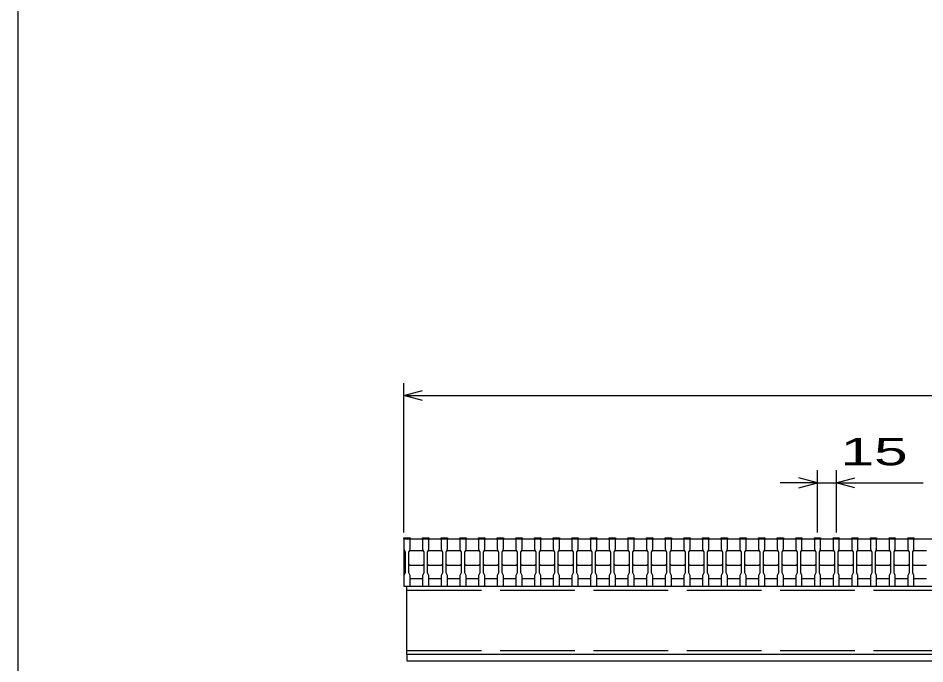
# Model space of a CAD drawing. Units: millimetres, scale not verified. Extents: x -1820 to 1736, y -1282 to 1048.
# Drawn here: x -1724 to -995, y -688 to -169 of the extents above; entities that cross this region are included whole.
import ezdxf
from ezdxf.enums import TextEntityAlignment as Align

# ---------------------------------------------------------------- set-up
doc = ezdxf.new("R2010")
doc.units = ezdxf.units.MM
doc.header["$LTSCALE"] = 10
doc.linetypes.add('DASHED', pattern=[7.5, 6, -1.5])
for name, color, linetype, lineweight in [('0_2', 150, 'Continuous', 25), ('16', 3, 'Continuous', 25), ('22', 4, 'Continuous', 25)]:
    doc.layers.add(name, color=color, linetype=linetype, lineweight=lineweight)
doc.styles.add('ベクトル', font='')
doc.styles.get('ベクトル').set_extended_font_data('ベクトル')

msp = doc.modelspace()

# ---------------------------------------------------------------- linework, layer by layer
at = {"layer": '0_2'}
msp.add_line((-1724, -1151.5), (-1724, 1048.5), dxfattribs=at)
at = {"layer": '16'}
for p, q in [((-1414, -587.5), (-1414, -586.8)), ((-1414, -586.8), (-1409, -586.8)), ((-1414, -587.5), (-1414, -596)), ((-1409, -587.5), (-1414, -587.5)), ((-1414, -587.5), (-1414, -619.5)), ((-1414, -587.5), (-419, -587.5)), ((-1409, -586.8), (-1409, -587.5)), ((-1409, -596), (-1409, -587.5)), ((-1399, -587.5), (-1399, -586.8)), ((-1399, -586.8), (-1394, -586.8)), ((-1399, -587.5), (-1399, -596)), ((-1394, -587.5), (-1399, -587.5)), ((-1394, -586.8), (-1394, -587.5)), ((-1394, -596), (-1394, -587.5)), ((-1384, -587.5), (-1384, -586.8)), ((-1384, -586.8), (-1379, -586.8)), ((-1384, -587.5), (-1384, -596)), ((-1379, -587.5), (-1384, -587.5)), ((-1379, -586.8), (-1379, -587.5)), ((-1379, -596), (-1379, -587.5)), ((-1369, -587.5), (-1369, -586.8)), ((-1369, -586.8), (-1364, -586.8)), ((-1369, -587.5), (-1369, -596)), ((-1364, -587.5), (-1369, -587.5)), ((-1364, -586.8), (-1364, -587.5)), ((-1364, -596), (-1364, -587.5)), ((-1354, -587.5), (-1354, -586.8)), ((-1354, -586.8), (-1349, -586.8)), ((-1354, -587.5), (-1354, -596)), ((-1349, -587.5), (-1354, -587.5)), ((-1349, -586.8), (-1349, -587.5)), ((-1349, -596), (-1349, -587.5)), ((-1339, -587.5), (-1339, -586.8)), ((-1339, -586.8), (-1334, -586.8)), ((-1339, -587.5), (-1339, -596)), ((-1334, -587.5), (-1339, -587.5)), ((-1334, -586.8), (-1334, -587.5)), ((-1334, -596), (-1334, -587.5)), ((-1324, -587.5), (-1324, -586.8)), ((-1324, -586.8), (-1319, -586.8)), ((-1324, -587.5), (-1324, -596)), ((-1319, -587.5), (-1324, -587.5)), ((-1319, -586.8), (-1319, -587.5)), ((-1319, -596), (-1319, -587.5)), ((-1309, -587.5), (-1309, -586.8)), ((-1309, -586.8), (-1304, -586.8)), ((-1309, -587.5), (-1309, -596)), ((-1304, -587.5), (-1309, -587.5)), ((-1304, -586.8), (-1304, -587.5)), ((-1304, -596), (-1304, -587.5)), ((-1294, -587.5), (-1294, -586.8)), ((-1294, -586.8), (-1289, -586.8)), ((-1294, -587.5), (-1294, -596)), ((-1289, -587.5), (-1294, -587.5)), ((-1289, -586.8), (-1289, -587.5)), ((-1289, -596), (-1289, -587.5)), ((-1279, -587.5), (-1279, -586.8)), ((-1279, -586.8), (-1274, -586.8)), ((-1279, -587.5), (-1279, -596)), ((-1274, -587.5), (-1279, -587.5)), ((-1274, -586.8), (-1274, -587.5)), ((-1274, -596), (-1274, -587.5)), ((-1264, -587.5), (-1264, -586.8)), ((-1264, -586.8), (-1259, -586.8)), ((-1264, -587.5), (-1264, -596)), ((-1259, -587.5), (-1264, -587.5)), ((-1259, -586.8), (-1259, -587.5)), ((-1259, -596), (-1259, -587.5)), ((-1249, -587.5), (-1249, -586.8)), ((-1249, -586.8), (-1244, -586.8)), ((-1249, -587.5), (-1249, -596)), ((-1244, -587.5), (-1249, -587.5)), ((-1244, -586.8), (-1244, -587.5)), ((-1244, -596), (-1244, -587.5)), ((-1234, -587.5), (-1234, -586.8)), ((-1234, -586.8), (-1229, -586.8)), ((-1234, -587.5), (-1234, -596)), ((-1229, -587.5), (-1234, -587.5)), ((-1229, -586.8), (-1229, -587.5)), ((-1229, -596), (-1229, -587.5)), ((-1219, -587.5), (-1219, -586.8)), ((-1219, -586.8), (-1214, -586.8)), ((-1219, -587.5), (-1219, -596)), ((-1214, -587.5), (-1219, -587.5)), ((-1214, -586.8), (-1214, -587.5)), ((-1214, -596), (-1214, -587.5)), ((-1204, -587.5), (-1204, -586.8)), ((-1204, -586.8), (-1199, -586.8)), ((-1204, -587.5), (-1204, -596)), ((-1199, -587.5), (-1204, -587.5)), ((-1199, -586.8), (-1199, -587.5)), ((-1199, -596), (-1199, -587.5)), ((-1189, -587.5), (-1189, -586.8)), ((-1189, -586.8), (-1184, -586.8)), ((-1189, -587.5), (-1189, -596)), ((-1184, -587.5), (-1189, -587.5)), ((-1184, -586.8), (-1184, -587.5)), ((-1184, -596), (-1184, -587.5)), ((-1174, -587.5), (-1174, -586.8)), ((-1174, -586.8), (-1169, -586.8)), ((-1174, -587.5), (-1174, -596)), ((-1169, -587.5), (-1174, -587.5)), ((-1169, -586.8), (-1169, -587.5)), ((-1169, -596), (-1169, -587.5)), ((-1159, -587.5), (-1159, -586.8)), ((-1159, -586.8), (-1154, -586.8)), ((-1159, -587.5), (-1159, -596)), ((-1154, -587.5), (-1159, -587.5)), ((-1154, -586.8), (-1154, -587.5)), ((-1154, -596), (-1154, -587.5)), ((-1144, -587.5), (-1144, -586.8)), ((-1144, -586.8), (-1139, -586.8)), ((-1144, -587.5), (-1144, -596)), ((-1139, -587.5), (-1144, -587.5)), ((-1139, -586.8), (-1139, -587.5)), ((-1139, -596), (-1139, -587.5)), ((-1129, -587.5), (-1129, -586.8)), ((-1129, -586.8), (-1124, -586.8)), ((-1129, -587.5), (-1129, -596)), ((-1124, -587.5), (-1129, -587.5)), ((-1124, -586.8), (-1124, -587.5)), ((-1124, -596), (-1124, -587.5)), ((-1114, -587.5), (-1114, -586.8)), ((-1114, -586.8), (-1109, -586.8)), ((-1114, -587.5), (-1114, -596)), ((-1109, -587.5), (-1114, -587.5)), ((-1109, -586.8), (-1109, -587.5)), ((-1109, -596), (-1109, -587.5)), ((-1099, -587.5), (-1099, -586.8)), ((-1099, -586.8), (-1094, -586.8)), ((-1099, -587.5), (-1099, -596)), ((-1094, -587.5), (-1099, -587.5)), ((-1094, -586.8), (-1094, -587.5)), ((-1094, -596), (-1094, -587.5)), ((-1084, -587.5), (-1084, -586.8)), ((-1084, -586.8), (-1079, -586.8)), ((-1084, -587.5), (-1084, -596)), ((-1079, -587.5), (-1084, -587.5)), ((-1079, -586.8), (-1079, -587.5)), ((-1079, -596), (-1079, -587.5)), ((-1069, -587.5), (-1069, -586.8)), ((-1069, -586.8), (-1064, -586.8)), ((-1069, -587.5), (-1069, -596)), ((-1064, -587.5), (-1069, -587.5)), ((-1064, -586.8), (-1064, -587.5)), ((-1064, -596), (-1064, -587.5)), ((-1054, -587.5), (-1054, -586.8)), ((-1054, -586.8), (-1049, -586.8)), ((-1054, -587.5), (-1054, -596)), ((-1049, -587.5), (-1054, -587.5)), ((-1049, -586.8), (-1049, -587.5)), ((-1049, -596), (-1049, -587.5)), ((-1039, -587.5), (-1039, -586.8)), ((-1039, -586.8), (-1034, -586.8)), ((-1039, -587.5), (-1039, -596)), ((-1034, -587.5), (-1039, -587.5)), ((-1034, -586.8), (-1034, -587.5)), ((-1034, -596), (-1034, -587.5)), ((-1024, -587.5), (-1024, -586.8)), ((-1024, -586.8), (-1019, -586.8)), ((-1024, -587.5), (-1024, -596)), ((-1019, -587.5), (-1024, -587.5)), ((-1019, -586.8), (-1019, -587.5)), ((-1019, -596), (-1019, -587.5)), ((-1009, -587.5), (-1009, -586.8)), ((-1009, -586.8), (-1004, -586.8)), ((-1009, -587.5), (-1009, -596)), ((-1004, -587.5), (-1009, -587.5)), ((-1004, -586.8), (-1004, -587.5)), ((-1004, -596), (-1004, -587.5)), ((-1414, -596), (-1413, -598)), ((-1410, -598), (-1409, -596)), ((-1410, -598), (-1409, -597)), ((-1409, -597), (-1399, -597)), ((-1399, -596), (-1398, -598)), ((-1399, -597), (-1398, -598)), ((-1395, -598), (-1394, -596)), ((-1395, -598), (-1394, -597)), ((-1394, -597), (-1384, -597)), ((-1384, -596), (-1383, -598)), ((-1384, -597), (-1383, -598)), ((-1380, -598), (-1379, -596)), ((-1380, -598), (-1379, -597)), ((-1379, -597), (-1369, -597)), ((-1369, -596), (-1368, -598)), ((-1369, -597), (-1368, -598)), ((-1365, -598), (-1364, -596)), ((-1365, -598), (-1364, -597)), ((-1364, -597), (-1354, -597)), ((-1354, -596), (-1353, -598)), ((-1354, -597), (-1353, -598)), ((-1350, -598), (-1349, -596)), ((-1350, -598), (-1349, -597)), ((-1349, -597), (-1339, -597)), ((-1339, -596), (-1338, -598)), ((-1339, -597), (-1338, -598)), ((-1335, -598), (-1334, -596)), ((-1335, -598), (-1334, -597)), ((-1334, -597), (-1324, -597)), ((-1324, -596), (-1323, -598)), ((-1324, -597), (-1323, -598)), ((-1320, -598), (-1319, -596)), ((-1320, -598), (-1319, -597)), ((-1319, -597), (-1309, -597)), ((-1309, -596), (-1308, -598)), ((-1309, -597), (-1308, -598)), ((-1305, -598), (-1304, -596)), ((-1305, -598), (-1304, -597)), ((-1304, -597), (-1294, -597)), ((-1294, -596), (-1293, -598)), ((-1294, -597), (-1293, -598)), ((-1290, -598), (-1289, -596)), ((-1290, -598), (-1289, -597)), ((-1289, -597), (-1279, -597)), ((-1279, -596), (-1278, -598)), ((-1279, -597), (-1278, -598)), ((-1275, -598), (-1274, -596)), ((-1275, -598), (-1274, -597)), ((-1274, -597), (-1264, -597)), ((-1264, -596), (-1263, -598)), ((-1264, -597), (-1263, -598)), ((-1260, -598), (-1259, -596)), ((-1260, -598), (-1259, -597)), ((-1259, -597), (-1249, -597)), ((-1249, -596), (-1248, -598)), ((-1249, -597), (-1248, -598)), ((-1245, -598), (-1244, -596)), ((-1245, -598), (-1244, -597)), ((-1244, -597), (-1234, -597)), ((-1234, -596), (-1233, -598)), ((-1234, -597), (-1233, -598)), ((-1230, -598), (-1229, -596)), ((-1230, -598), (-1229, -597)), ((-1229, -597), (-1219, -597)), ((-1219, -596), (-1218, -598)), ((-1219, -597), (-1218, -598)), ((-1215, -598), (-1214, -596)), ((-1215, -598), (-1214, -597)), ((-1214, -597), (-1204, -597)), ((-1204, -596), (-1203, -598)), ((-1204, -597), (-1203, -598)), ((-1200, -598), (-1199, -596)), ((-1200, -598), (-1199, -597)), ((-1199, -597), (-1189, -597)), ((-1189, -596), (-1188, -598)), ((-1189, -597), (-1188, -598)), ((-1185, -598), (-1184, -596)), ((-1185, -598), (-1184, -597)), ((-1184, -597), (-1174, -597)), ((-1174, -596), (-1173, -598)), ((-1174, -597), (-1173, -598)), ((-1170, -598), (-1169, -596)), ((-1170, -598), (-1169, -597)), ((-1169, -597), (-1159, -597)), ((-1159, -596), (-1158, -598)), ((-1159, -597), (-1158, -598)), ((-1155, -598), (-1154, -596)), ((-1155, -598), (-1154, -597)), ((-1154, -597), (-1144, -597)), ((-1144, -596), (-1143, -598)), ((-1144, -597), (-1143, -598)), ((-1140, -598), (-1139, -596)), ((-1140, -598), (-1139, -597)), ((-1139, -597), (-1129, -597)), ((-1129, -596), (-1128, -598)), ((-1129, -597), (-1128, -598)), ((-1125, -598), (-1124, -596)), ((-1125, -598), (-1124, -597)), ((-1124, -597), (-1114, -597)), ((-1114, -596), (-1113, -598)), ((-1114, -597), (-1113, -598)), ((-1110, -598), (-1109, -596)), ((-1110, -598), (-1109, -597)), ((-1109, -597), (-1099, -597)), ((-1099, -596), (-1098, -598)), ((-1099, -597), (-1098, -598)), ((-1095, -598), (-1094, -596)), ((-1095, -598), (-1094, -597)), ((-1094, -597), (-1084, -597)), ((-1084, -596), (-1083, -598)), ((-1084, -597), (-1083, -598)), ((-1080, -598), (-1079, -596)), ((-1080, -598), (-1079, -597)), ((-1079, -597), (-1069, -597)), ((-1069, -596), (-1068, -598)), ((-1069, -597), (-1068, -598)), ((-1065, -598), (-1064, -596)), ((-1065, -598), (-1064, -597)), ((-1064, -597), (-1054, -597)), ((-1054, -596), (-1053, -598)), ((-1054, -597), (-1053, -598)), ((-1050, -598), (-1049, -596)), ((-1050, -598), (-1049, -597)), ((-1049, -597), (-1039, -597)), ((-1039, -596), (-1038, -598)), ((-1039, -597), (-1038, -598)), ((-1035, -598), (-1034, -596)), ((-1035, -598), (-1034, -597)), ((-1034, -597), (-1024, -597)), ((-1024, -596), (-1023, -598)), ((-1024, -597), (-1023, -598)), ((-1020, -598), (-1019, -596)), ((-1020, -598), (-1019, -597)), ((-1019, -597), (-1009, -597)), ((-1009, -596), (-1008, -598)), ((-1009, -597), (-1008, -598)), ((-1005, -598), (-1004, -596)), ((-1005, -598), (-1004, -597)), ((-1004, -597), (-994, -597)), ((-1413, -598), (-1413, -615)), ((-1410, -615), (-1410, -598)), ((-1398, -598), (-1398, -615)), ((-1395, -615), (-1395, -598)), ((-1383, -598), (-1383, -615)), ((-1380, -615), (-1380, -598)), ((-1368, -598), (-1368, -615)), ((-1365, -615), (-1365, -598)), ((-1353, -598), (-1353, -615)), ((-1350, -615), (-1350, -598)), ((-1338, -598), (-1338, -615)), ((-1335, -615), (-1335, -598)), ((-1323, -598), (-1323, -615)), ((-1320, -615), (-1320, -598)), ((-1308, -598), (-1308, -615)), ((-1305, -615), (-1305, -598)), ((-1293, -598), (-1293, -615)), ((-1290, -615), (-1290, -598)), ((-1278, -598), (-1278, -615)), ((-1275, -615), (-1275, -598)), ((-1263, -598), (-1263, -615)), ((-1260, -615), (-1260, -598)), ((-1248, -598), (-1248, -615)), ((-1245, -615), (-1245, -598)), ((-1233, -598), (-1233, -615)), ((-1230, -615), (-1230, -598)), ((-1218, -598), (-1218, -615)), ((-1215, -615), (-1215, -598)), ((-1203, -598), (-1203, -615)), ((-1200, -615), (-1200, -598)), ((-1188, -598), (-1188, -615)), ((-1185, -615), (-1185, -598)), ((-1173, -598), (-1173, -615)), ((-1170, -615), (-1170, -598)), ((-1158, -598), (-1158, -615)), ((-1155, -615), (-1155, -598)), ((-1143, -598), (-1143, -615)), ((-1140, -615), (-1140, -598)), ((-1128, -598), (-1128, -615)), ((-1125, -615), (-1125, -598)), ((-1113, -598), (-1113, -615)), ((-1110, -615), (-1110, -598)), ((-1098, -598), (-1098, -615)), ((-1095, -615), (-1095, -598)), ((-1083, -598), (-1083, -615)), ((-1080, -615), (-1080, -598)), ((-1068, -598), (-1068, -615)), ((-1065, -615), (-1065, -598)), ((-1053, -598), (-1053, -615)), ((-1050, -615), (-1050, -598)), ((-1038, -598), (-1038, -615)), ((-1035, -615), (-1035, -598)), ((-1023, -598), (-1023, -615)), ((-1020, -615), (-1020, -598)), ((-1008, -598), (-1008, -615)), ((-1005, -615), (-1005, -598)), ((-1409, -609), (-1410, -608)), ((-1399, -609), (-1409, -609)), ((-1398, -608), (-1399, -609)), ((-1394, -609), (-1395, -608)), ((-1384, -609), (-1394, -609)), ((-1383, -608), (-1384, -609)), ((-1379, -609), (-1380, -608)), ((-1369, -609), (-1379, -609)), ((-1368, -608), (-1369, -609)), ((-1364, -609), (-1365, -608)), ((-1354, -609), (-1364, -609)), ((-1353, -608), (-1354, -609)), ((-1349, -609), (-1350, -608)), ((-1339, -609), (-1349, -609)), ((-1338, -608), (-1339, -609)), ((-1334, -609), (-1335, -608)), ((-1324, -609), (-1334, -609)), ((-1323, -608), (-1324, -609)), ((-1319, -609), (-1320, -608)), ((-1309, -609), (-1319, -609)), ((-1308, -608), (-1309, -609)), ((-1304, -609), (-1305, -608)), ((-1294, -609), (-1304, -609)), ((-1293, -608), (-1294, -609)), ((-1289, -609), (-1290, -608)), ((-1279, -609), (-1289, -609)), ((-1278, -608), (-1279, -609)), ((-1274, -609), (-1275, -608)), ((-1264, -609), (-1274, -609)), ((-1263, -608), (-1264, -609)), ((-1259, -609), (-1260, -608)), ((-1249, -609), (-1259, -609)), ((-1248, -608), (-1249, -609)), ((-1244, -609), (-1245, -608)), ((-1234, -609), (-1244, -609)), ((-1233, -608), (-1234, -609)), ((-1229, -609), (-1230, -608)), ((-1219, -609), (-1229, -609)), ((-1218, -608), (-1219, -609)), ((-1214, -609), (-1215, -608)), ((-1204, -609), (-1214, -609)), ((-1203, -608), (-1204, -609)), ((-1199, -609), (-1200, -608)), ((-1189, -609), (-1199, -609)), ((-1188, -608), (-1189, -609)), ((-1184, -609), (-1185, -608)), ((-1174, -609), (-1184, -609)), ((-1173, -608), (-1174, -609)), ((-1169, -609), (-1170, -608)), ((-1159, -609), (-1169, -609)), ((-1158, -608), (-1159, -609)), ((-1154, -609), (-1155, -608)), ((-1144, -609), (-1154, -609)), ((-1143, -608), (-1144, -609)), ((-1139, -609), (-1140, -608)), ((-1129, -609), (-1139, -609)), ((-1128, -608), (-1129, -609)), ((-1124, -609), (-1125, -608)), ((-1114, -609), (-1124, -609)), ((-1113, -608), (-1114, -609)), ((-1109, -609), (-1110, -608)), ((-1099, -609), (-1109, -609)), ((-1098, -608), (-1099, -609)), ((-1094, -609), (-1095, -608)), ((-1084, -609), (-1094, -609)), ((-1083, -608), (-1084, -609)), ((-1079, -609), (-1080, -608)), ((-1069, -609), (-1079, -609)), ((-1068, -608), (-1069, -609)), ((-1064, -609), (-1065, -608)), ((-1054, -609), (-1064, -609)), ((-1053, -608), (-1054, -609)), ((-1049, -609), (-1050, -608)), ((-1039, -609), (-1049, -609)), ((-1038, -608), (-1039, -609)), ((-1034, -609), (-1035, -608)), ((-1024, -609), (-1034, -609)), ((-1023, -608), (-1024, -609)), ((-1019, -609), (-1020, -608)), ((-1009, -609), (-1019, -609)), ((-1008, -608), (-1009, -609)), ((-1004, -609), (-1005, -608)), ((-994, -609), (-1004, -609)), ((-1413, -615), (-1414, -617)), ((-1414, -617), (-1414, -625.5)), ((-1409, -617), (-1410, -615)), ((-1409, -625.5), (-1409, -617)), ((-1398, -615), (-1399, -617)), ((-1399, -617), (-1399, -625.5)), ((-1394, -617), (-1395, -615)), ((-1394, -625.5), (-1394, -617)), ((-1383, -615), (-1384, -617)), ((-1384, -617), (-1384, -625.5)), ((-1379, -617), (-1380, -615)), ((-1379, -625.5), (-1379, -617)), ((-1368, -615), (-1369, -617)), ((-1369, -617), (-1369, -625.5)), ((-1364, -617), (-1365, -615)), ((-1364, -625.5), (-1364, -617)), ((-1353, -615), (-1354, -617)), ((-1354, -617), (-1354, -625.5)), ((-1349, -617), (-1350, -615)), ((-1349, -625.5), (-1349, -617)), ((-1338, -615), (-1339, -617)), ((-1339, -617), (-1339, -625.5)), ((-1334, -617), (-1335, -615)), ((-1334, -625.5), (-1334, -617)), ((-1323, -615), (-1324, -617)), ((-1324, -617), (-1324, -625.5)), ((-1319, -617), (-1320, -615)), ((-1319, -625.5), (-1319, -617)), ((-1308, -615), (-1309, -617)), ((-1309, -617), (-1309, -625.5)), ((-1304, -617), (-1305, -615)), ((-1304, -625.5), (-1304, -617)), ((-1293, -615), (-1294, -617)), ((-1294, -617), (-1294, -625.5)), ((-1289, -617), (-1290, -615)), ((-1289, -625.5), (-1289, -617)), ((-1278, -615), (-1279, -617)), ((-1279, -617), (-1279, -625.5)), ((-1274, -617), (-1275, -615)), ((-1274, -625.5), (-1274, -617)), ((-1263, -615), (-1264, -617)), ((-1264, -617), (-1264, -625.5)), ((-1259, -617), (-1260, -615)), ((-1259, -625.5), (-1259, -617)), ((-1248, -615), (-1249, -617)), ((-1249, -617), (-1249, -625.5)), ((-1244, -617), (-1245, -615)), ((-1244, -625.5), (-1244, -617)), ((-1233, -615), (-1234, -617)), ((-1234, -617), (-1234, -625.5)), ((-1229, -617), (-1230, -615)), ((-1229, -625.5), (-1229, -617)), ((-1218, -615), (-1219, -617)), ((-1219, -617), (-1219, -625.5)), ((-1214, -617), (-1215, -615)), ((-1214, -625.5), (-1214, -617)), ((-1203, -615), (-1204, -617)), ((-1204, -617), (-1204, -625.5)), ((-1199, -617), (-1200, -615)), ((-1199, -625.5), (-1199, -617)), ((-1188, -615), (-1189, -617)), ((-1189, -617), (-1189, -625.5)), ((-1184, -617), (-1185, -615)), ((-1184, -625.5), (-1184, -617)), ((-1173, -615), (-1174, -617)), ((-1174, -617), (-1174, -625.5)), ((-1169, -617), (-1170, -615)), ((-1169, -625.5), (-1169, -617)), ((-1158, -615), (-1159, -617)), ((-1159, -617), (-1159, -625.5)), ((-1154, -617), (-1155, -615)), ((-1154, -625.5), (-1154, -617)), ((-1143, -615), (-1144, -617)), ((-1144, -617), (-1144, -625.5)), ((-1139, -617), (-1140, -615)), ((-1139, -625.5), (-1139, -617)), ((-1128, -615), (-1129, -617)), ((-1129, -617), (-1129, -625.5)), ((-1124, -617), (-1125, -615)), ((-1124, -625.5), (-1124, -617)), ((-1113, -615), (-1114, -617)), ((-1114, -617), (-1114, -625.5)), ((-1109, -617), (-1110, -615)), ((-1109, -625.5), (-1109, -617)), ((-1098, -615), (-1099, -617)), ((-1099, -617), (-1099, -625.5)), ((-1094, -617), (-1095, -615)), ((-1094, -625.5), (-1094, -617)), ((-1083, -615), (-1084, -617)), ((-1084, -617), (-1084, -625.5)), ((-1079, -617), (-1080, -615)), ((-1079, -625.5), (-1079, -617)), ((-1068, -615), (-1069, -617)), ((-1069, -617), (-1069, -625.5)), ((-1064, -617), (-1065, -615)), ((-1064, -625.5), (-1064, -617)), ((-1053, -615), (-1054, -617)), ((-1054, -617), (-1054, -625.5)), ((-1049, -617), (-1050, -615)), ((-1049, -625.5), (-1049, -617)), ((-1038, -615), (-1039, -617)), ((-1039, -617), (-1039, -625.5)), ((-1034, -617), (-1035, -615)), ((-1034, -625.5), (-1034, -617)), ((-1023, -615), (-1024, -617)), ((-1024, -617), (-1024, -625.5)), ((-1019, -617), (-1020, -615)), ((-1019, -625.5), (-1019, -617)), ((-1008, -615), (-1009, -617)), ((-1009, -617), (-1009, -625.5)), ((-1004, -617), (-1005, -615)), ((-1004, -625.5), (-1004, -617)), ((-1414, -625.5), (-1409, -625.5)), ((-1411.5, -625.5), (-421.5, -625.5)), ((-1411.5, -680.5), (-1411.5, -625.5)), ((-1409, -619.5), (-1399, -619.5)), ((-1399, -625.5), (-1394, -625.5)), ((-1394, -619.5), (-1384, -619.5)), ((-1384, -625.5), (-1379, -625.5)), ((-1379, -619.5), (-1369, -619.5)), ((-1369, -625.5), (-1364, -625.5)), ((-1364, -619.5), (-1354, -619.5)), ((-1354, -625.5), (-1349, -625.5)), ((-1349, -619.5), (-1339, -619.5)), ((-1339, -625.5), (-1334, -625.5)), ((-1334, -619.5), (-1324, -619.5)), ((-1324, -625.5), (-1319, -625.5)), ((-1319, -619.5), (-1309, -619.5)), ((-1309, -625.5), (-1304, -625.5)), ((-1304, -619.5), (-1294, -619.5)), ((-1294, -625.5), (-1289, -625.5)), ((-1289, -619.5), (-1279, -619.5)), ((-1279, -625.5), (-1274, -625.5)), ((-1274, -619.5), (-1264, -619.5)), ((-1264, -625.5), (-1259, -625.5)), ((-1259, -619.5), (-1249, -619.5)), ((-1249, -625.5), (-1244, -625.5)), ((-1244, -619.5), (-1234, -619.5)), ((-1234, -625.5), (-1229, -625.5)), ((-1229, -619.5), (-1219, -619.5)), ((-1219, -625.5), (-1214, -625.5)), ((-1214, -619.5), (-1204, -619.5)), ((-1204, -625.5), (-1199, -625.5)), ((-1199, -619.5), (-1189, -619.5)), ((-1189, -625.5), (-1184, -625.5)), ((-1184, -619.5), (-1174, -619.5)), ((-1174, -625.5), (-1169, -625.5)), ((-1169, -619.5), (-1159, -619.5)), ((-1159, -625.5), (-1154, -625.5)), ((-1154, -619.5), (-1144, -619.5)), ((-1144, -625.5), (-1139, -625.5)), ((-1139, -619.5), (-1129, -619.5)), ((-1129, -625.5), (-1124, -625.5)), ((-1124, -619.5), (-1114, -619.5)), ((-1114, -625.5), (-1109, -625.5)), ((-1109, -619.5), (-1099, -619.5)), ((-1099, -625.5), (-1094, -625.5)), ((-1094, -619.5), (-1084, -619.5)), ((-1084, -625.5), (-1079, -625.5)), ((-1079, -619.5), (-1069, -619.5)), ((-1069, -625.5), (-1064, -625.5)), ((-1064, -619.5), (-1054, -619.5)), ((-1054, -625.5), (-1049, -625.5)), ((-1049, -619.5), (-1039, -619.5)), ((-1039, -625.5), (-1034, -625.5)), ((-1034, -619.5), (-1024, -619.5)), ((-1024, -625.5), (-1019, -625.5)), ((-1019, -619.5), (-1009, -619.5)), ((-1009, -625.5), (-1004, -625.5)), ((-1004, -619.5), (-994, -619.5)), ((-421.5, -680.5), (-1411.5, -680.5)), ((-1411.5, -680.5), (-1411.5, -685.5)), ((-421.5, -680.5), (-1411.5, -680.5)), ((-1411.5, -685.5), (-421.5, -685.5))]:
    msp.add_line(p, q, dxfattribs=at)
at = {"layer": '16', "linetype": 'DASHED'}
for p, q in [((-1411.5, -628.7), (-421.5, -628.7)), ((-1411.5, -677.3), (-421.5, -677.3))]:
    msp.add_line(p, q, dxfattribs=at)
at = {"layer": '22'}
for p, q in [((-1414, -582.5), (-1414, -462.5)), ((-1414, -472.5), (-1399, -468.5)), ((-1399, -476.5), (-1414, -472.5)), ((-1414, -472.5), (-419, -472.5)), ((-1081.5, -542.5), (-1096.5, -538.5)), ((-1081.5, -582.5), (-1081.5, -532.5)), ((-1066.5, -532.5), (-1066.5, -582.5)), ((-1066.5, -542.5), (-1051.5, -538.5)), ((-1081.5, -542.5), (-1111.5, -542.5)), ((-1096.5, -546.5), (-1081.5, -542.5)), ((-1081.5, -542.5), (-1066.5, -542.5)), ((-1051.5, -546.5), (-1066.5, -542.5)), ((-1066.5, -542.5), (-996.5, -542.5))]:
    msp.add_line(p, q, dxfattribs=at)

# ---------------------------------------------------------------- texts
at = {"layer": '22', "color": 2, "style": 'ベクトル', "width": 1.65}
msp.add_text(' 15 ', height=21.99, dxfattribs=at).set_placement((-1076.5, -517.5), align=Align.MIDDLE_LEFT)

doc.saveas('drawing.dxf')
